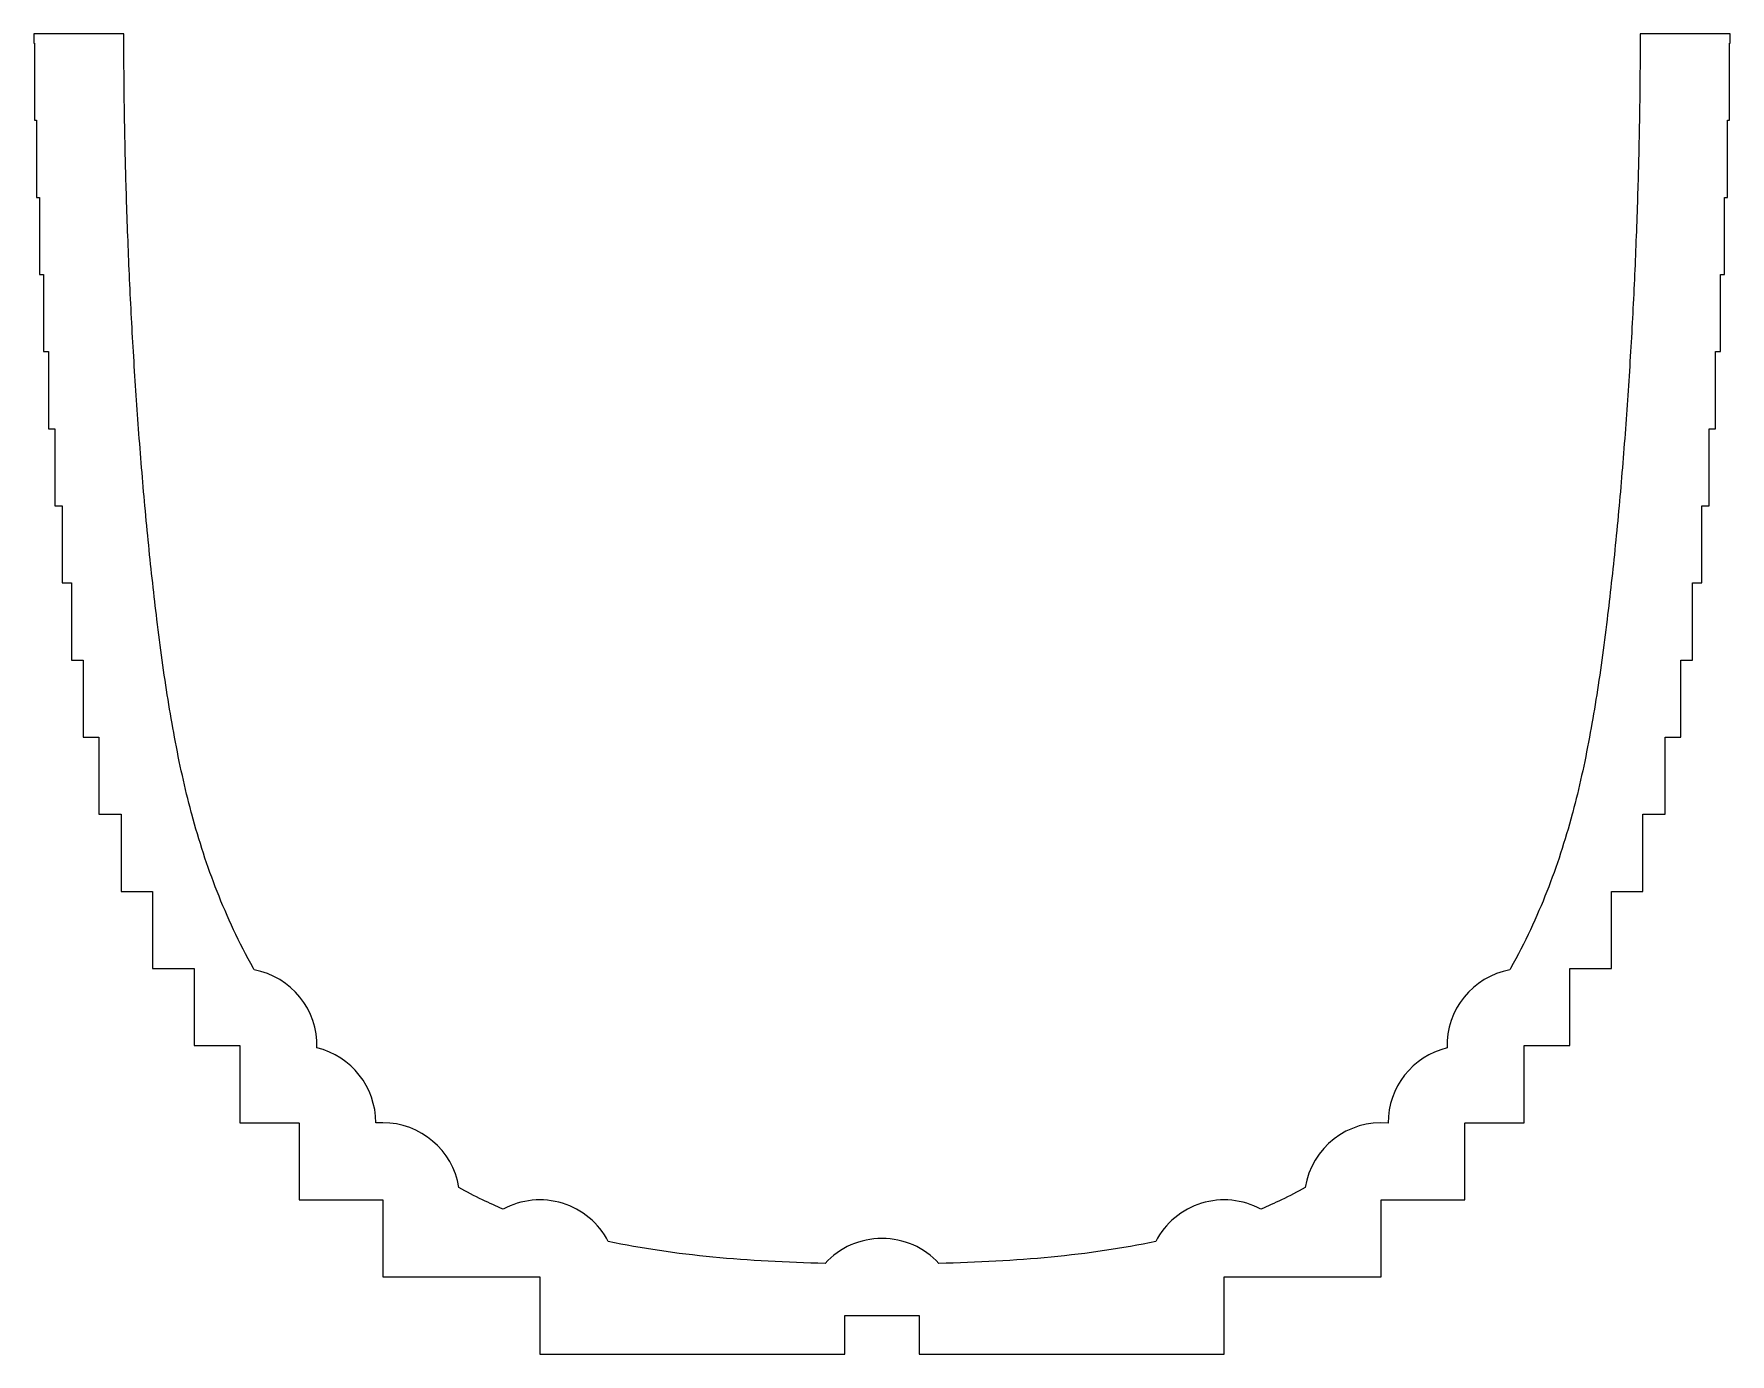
# Model space of a CAD drawing. Header units: millimetres. Extents: x -33 to 33, y 4.4 to 55.7.
import ezdxf

# ---------------------------------------------------------------- set-up
doc = ezdxf.new("R2010")
doc.units = ezdxf.units.MM
doc.layers.get('0').update_dxf_attribs({"linetype": 'CONTINUOUS'})

msp = doc.modelspace()

# ---------------------------------------------------------------- linework, layer by layer
for p, q in [((-29.5, 55.738), (-33, 55.738)), ((33, 55.738), (29.5, 55.738)), ((-32.999, 55.377), (-32.971, 55.377)), ((-32.971, 55.377), (-32.971, 52.377)), ((32.971, 52.377), (32.971, 55.377)), ((32.971, 55.377), (32.999, 55.377)), ((-32.971, 52.377), (-32.898, 52.377)), ((-32.898, 52.377), (-32.898, 49.377)), ((32.898, 49.377), (32.898, 52.377)), ((32.898, 52.377), (32.971, 52.377)), ((-32.898, 49.377), (-32.784, 49.377)), ((-32.784, 49.377), (-32.784, 46.377)), ((32.784, 46.377), (32.784, 49.377)), ((32.784, 49.377), (32.898, 49.377)), ((-32.784, 46.377), (-32.627, 46.377)), ((-32.627, 46.377), (-32.627, 43.377)), ((32.627, 43.377), (32.627, 46.377)), ((32.627, 46.377), (32.784, 46.377)), ((-32.627, 43.377), (-32.43, 43.377)), ((-32.43, 43.377), (-32.43, 40.377)), ((32.43, 40.377), (32.43, 43.377)), ((32.43, 43.377), (32.627, 43.377)), ((-32.43, 40.377), (-32.191, 40.377)), ((-32.191, 40.377), (-32.191, 37.377)), ((32.191, 37.377), (32.191, 40.377)), ((32.191, 40.377), (32.43, 40.377)), ((-32.191, 37.377), (-31.901, 37.377)), ((-31.901, 37.377), (-31.901, 34.377)), ((31.901, 34.377), (31.901, 37.377)), ((31.901, 37.377), (32.191, 37.377)), ((-31.901, 34.377), (-31.542, 34.377)), ((-31.542, 34.377), (-31.542, 31.377)), ((31.542, 31.377), (31.542, 34.377)), ((31.542, 34.377), (31.901, 34.377)), ((-31.542, 31.377), (-31.085, 31.377)), ((-31.085, 31.377), (-31.085, 28.377)), ((31.085, 28.377), (31.085, 31.377)), ((31.085, 31.377), (31.542, 31.377)), ((-31.085, 28.377), (-30.469, 28.377)), ((-30.469, 28.377), (-30.469, 25.377)), ((30.469, 25.377), (30.469, 28.377)), ((30.469, 28.377), (31.085, 28.377)), ((-30.469, 25.377), (-29.599, 25.377)), ((-29.599, 25.377), (-29.599, 22.377)), ((29.599, 22.377), (29.599, 25.377)), ((29.599, 25.377), (30.469, 25.377)), ((-29.599, 22.377), (-28.387, 22.377)), ((-28.387, 22.377), (-28.387, 19.377)), ((28.387, 19.377), (28.387, 22.377)), ((28.387, 22.377), (29.599, 22.377)), ((-28.387, 19.377), (-26.768, 19.377)), ((-26.768, 19.377), (-26.768, 16.377)), ((26.768, 16.377), (26.768, 19.377)), ((26.768, 19.377), (28.387, 19.377)), ((-26.768, 16.377), (-24.985, 16.377)), ((-24.985, 16.377), (-24.985, 13.377)), ((24.985, 13.377), (24.985, 16.377)), ((24.985, 16.377), (26.768, 16.377)), ((-24.985, 13.377), (-22.697, 13.377)), ((-22.697, 13.377), (-22.682, 13.36)), ((-22.682, 13.36), (-22.682, 10.377)), ((-19.428, 13.377), (-19.697, 13.377)), ((22.682, 13.36), (22.697, 13.377)), ((22.682, 10.377), (22.682, 13.36)), ((22.697, 13.377), (24.985, 13.377)), ((-22.682, 10.377), (-19.428, 10.377)), ((-19.428, 10.377), (-19.428, 7.377)), ((19.428, 7.377), (19.428, 10.377)), ((19.428, 10.377), (22.682, 10.377)), ((-19.428, 7.377), (-13.314, 7.377)), ((-13.314, 7.377), (-13.314, 4.377)), ((13.314, 4.377), (13.314, 7.377)), ((13.314, 7.377), (19.428, 7.377)), ((-1.45, 4.377), (-1.45, 5.877)), ((-1.45, 5.877), (1.45, 5.877)), ((1.45, 5.877), (1.45, 4.377)), ((-13.314, 4.377), (-1.45, 4.377)), ((1.45, 4.377), (13.314, 4.377))]:
    msp.add_line(p, q)
for centre, start, end in [((-24.985, 16.377), -1.63009, 79.39284), ((24.985, 16.377), 100.60716, 181.63009), ((-22.697, 13.377), 0, 76.30105), ((22.697, 13.377), 103.69895, 180.23003), ((-19.428, 10.377), 9.24013, 90.00053), ((19.428, 10.377), 84.86412, 170.75987), ((-13.314, 7.377), 27.41604, 118.40755), ((13.314, 7.377), 61.59245, 152.58396), ((0, 5.877), 42.44802, 137.55198)]:
    msp.add_arc(centre, 3, start, end)
for points in [[(-33, 55.738), (-33, 55.618), (-33, 55.497), (-32.999, 55.377)], [(-29.499, 55.377), (-29.5, 55.497), (-29.5, 55.617), (-29.5, 55.738)], [(29.5, 55.738), (29.5, 55.617), (29.5, 55.497), (29.499, 55.377)], [(32.999, 55.377), (33, 55.497), (33, 55.618), (33, 55.738)], [(-29.471, 52.377), (-29.488, 53.373), (-29.498, 54.374), (-29.499, 55.377)], [(29.499, 55.377), (29.498, 54.374), (29.488, 53.373), (29.471, 52.377)], [(-29.284, 46.377), (-29.329, 47.368), (-29.367, 48.369), (-29.399, 49.377)], [(29.399, 49.377), (29.367, 48.369), (29.329, 47.368), (29.284, 46.377)], [(-29.128, 43.377), (-29.187, 44.363), (-29.239, 45.364), (-29.284, 46.377)], [(29.284, 46.377), (29.239, 45.364), (29.187, 44.363), (29.128, 43.377)], [(-28.928, 40.377), (-29.001, 41.358), (-29.068, 42.359), (-29.128, 43.377)], [(29.128, 43.377), (29.068, 42.359), (29.001, 41.358), (28.928, 40.377)], [(-28.681, 37.377), (-28.769, 38.351), (-28.852, 39.353), (-28.928, 40.377)], [(28.928, 40.377), (28.852, 39.353), (28.769, 38.351), (28.681, 37.377)], [(-28.379, 34.377), (-28.486, 35.342), (-28.587, 36.344), (-28.681, 37.377)], [(28.681, 37.377), (28.587, 36.344), (28.486, 35.342), (28.379, 34.377)], [(-27.529, 28.377), (-27.706, 29.326), (-27.864, 30.323), (-28.01, 31.377)], [(28.01, 31.377), (27.864, 30.323), (27.706, 29.326), (27.529, 28.377)], [(-25.872, 22.377), (-26.259, 23.359), (-26.578, 24.35), (-26.855, 25.377)], [(26.855, 25.377), (26.578, 24.35), (26.259, 23.359), (25.872, 22.377)], [(-24.461, 19.377), (-25.017, 20.388), (-25.479, 21.378), (-25.872, 22.377)], [(25.872, 22.377), (25.479, 21.378), (25.017, 20.388), (24.461, 19.377)], [(-24.433, 19.326), (-24.442, 19.343), (-24.452, 19.36), (-24.461, 19.377)], [(24.461, 19.377), (24.452, 19.36), (24.442, 19.343), (24.433, 19.326)], [(-15.539, 10.377), (-15.855, 10.53), (-16.164, 10.69), (-16.467, 10.859)], [(16.467, 10.859), (16.164, 10.69), (15.855, 10.53), (15.539, 10.377)], [(-14.741, 10.016), (-15.012, 10.131), (-15.277, 10.251), (-15.539, 10.377)], [(15.539, 10.377), (15.277, 10.251), (15.012, 10.131), (14.741, 10.016)], [(-2.214, 7.902), (-5.2, 7.972), (-8.057, 8.206), (-10.651, 8.759)], [(10.651, 8.759), (8.057, 8.206), (5.2, 7.972), (2.214, 7.902)]]:
    msp.add_open_spline(points, degree=3)
for points, knots in [([(-29.399, 49.377), (-29.426, 50.259), (-29.448, 51.145), (-29.465, 52.035), (-29.467, 52.149), (-29.469, 52.263), (-29.471, 52.377)], [0.92308823, 0.92308823, 0.92308823, 0.92308823, 0.95539679, 0.95539679, 0.95539679, 0.95953492, 0.95953492, 0.95953492, 0.95953492]), ([(29.471, 52.377), (29.469, 52.263), (29.467, 52.149), (29.465, 52.035), (29.448, 51.145), (29.426, 50.259), (29.399, 49.377)], [-0.95953492, -0.95953492, -0.95953492, -0.95953492, -0.95539679, -0.95539679, -0.95539679, -0.92308823, -0.92308823, -0.92308823, -0.92308823]), ([(-28.01, 31.377), (-28.081, 31.891), (-28.149, 32.419), (-28.215, 32.962), (-28.271, 33.424), (-28.326, 33.896), (-28.379, 34.377)], [0.67824992, 0.67824992, 0.67824992, 0.67824992, 0.70363699, 0.70363699, 0.70363699, 0.7252432, 0.7252432, 0.7252432, 0.7252432]), ([(28.379, 34.377), (28.326, 33.896), (28.271, 33.424), (28.215, 32.962), (28.149, 32.419), (28.081, 31.891), (28.01, 31.377)], [-0.7252432, -0.7252432, -0.7252432, -0.7252432, -0.70363699, -0.70363699, -0.70363699, -0.67824992, -0.67824992, -0.67824992, -0.67824992]), ([(-26.855, 25.377), (-26.862, 25.406), (-26.87, 25.435), (-26.878, 25.464), (-27.124, 26.387), (-27.338, 27.355), (-27.529, 28.377)], [0.56840187, 0.56840187, 0.56840187, 0.56840187, 0.57015464, 0.57015464, 0.57015464, 0.62621628, 0.62621628, 0.62621628, 0.62621628]), ([(27.529, 28.377), (27.338, 27.355), (27.124, 26.387), (26.878, 25.464), (26.87, 25.435), (26.862, 25.406), (26.855, 25.377)], [-0.62621628, -0.62621628, -0.62621628, -0.62621628, -0.57015464, -0.57015464, -0.57015464, -0.56840187, -0.56840187, -0.56840187, -0.56840187])]:
    msp.add_open_spline(points, degree=3, knots=knots)

doc.saveas('drawing.dxf')
